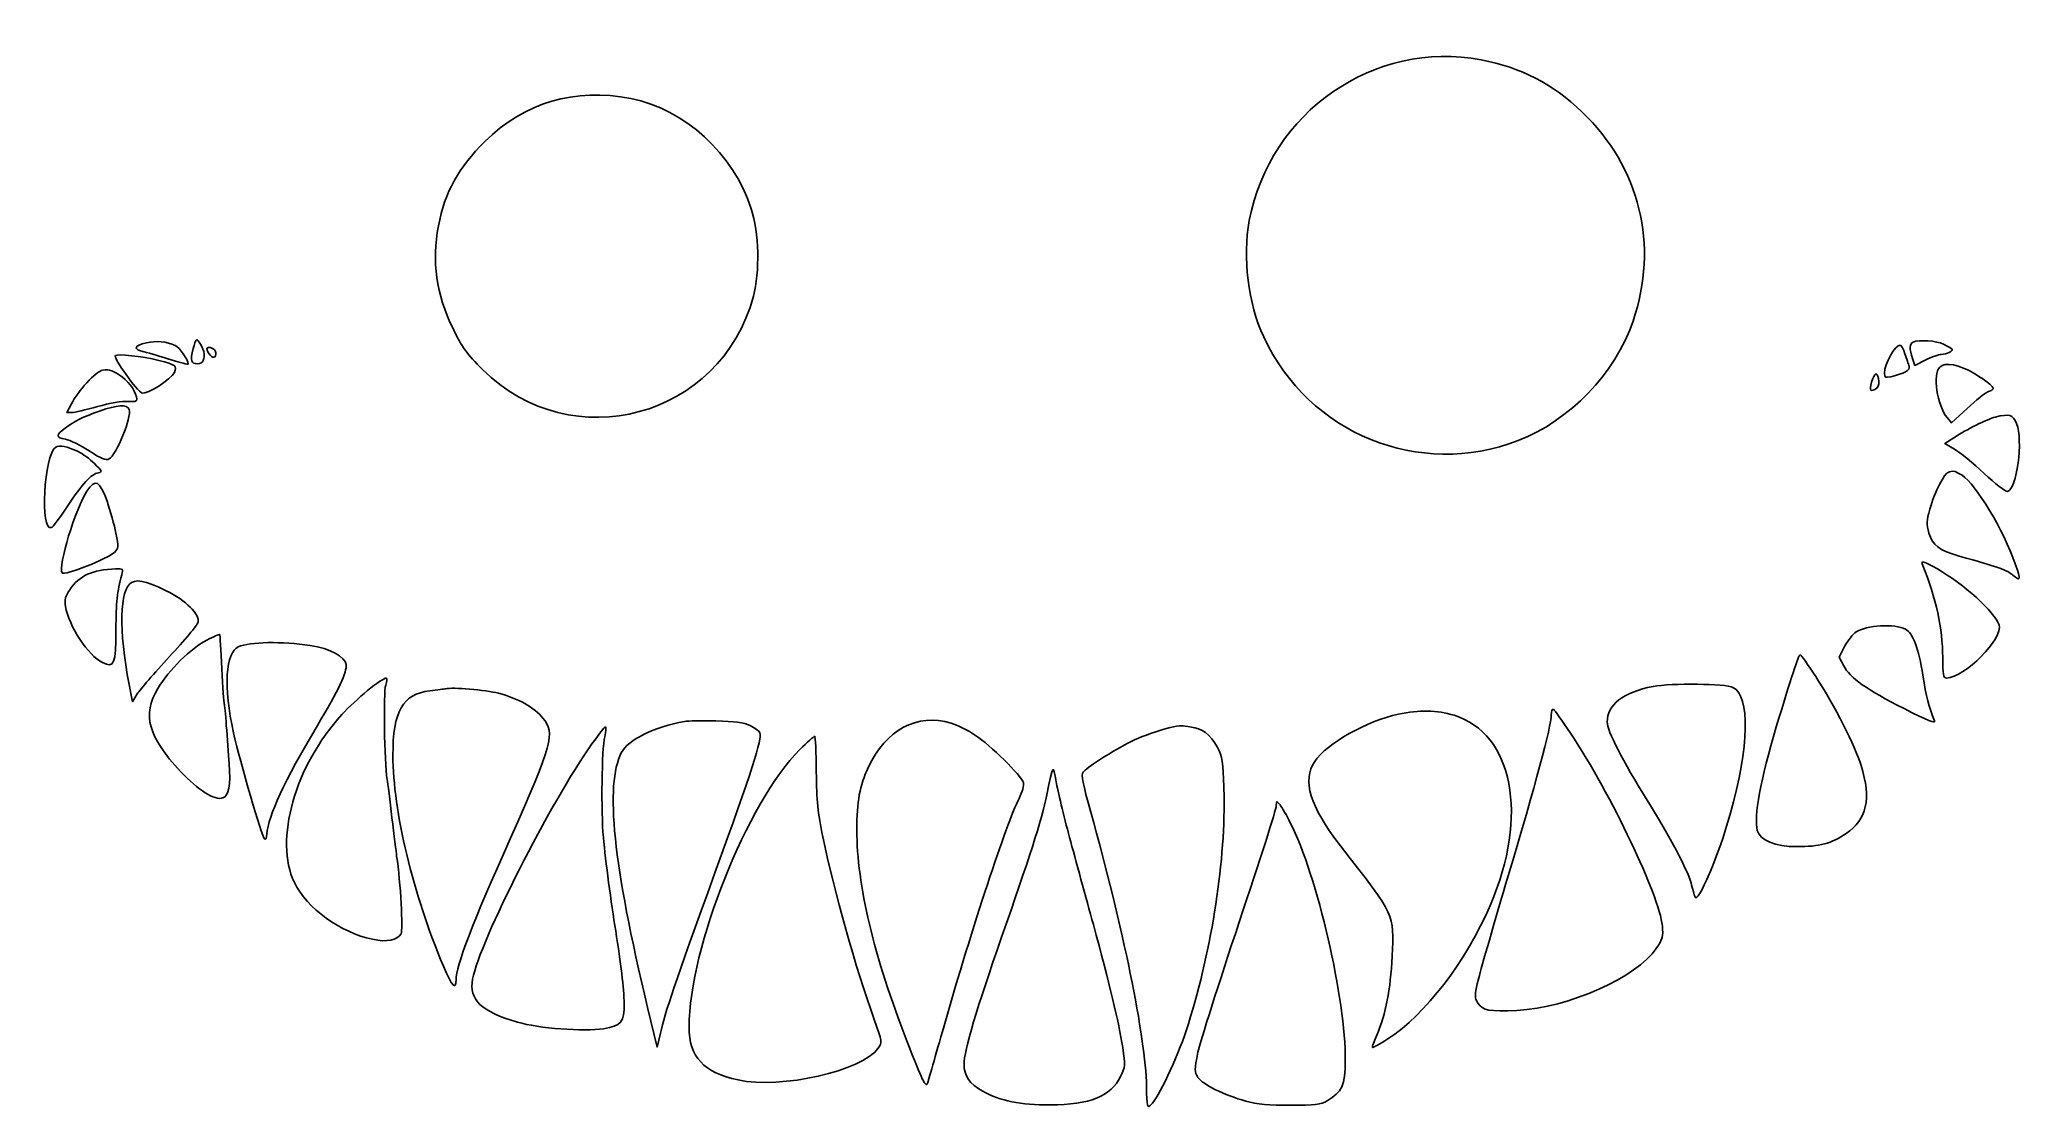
# Model space of a CAD drawing. Extents: x -47 to 254, y 57 to 219.
import ezdxf

# ---------------------------------------------------------------- set-up
doc = ezdxf.new("R2010")
doc.units = 0
doc.layers.add('Layer_1', color=7, linetype='CONTINUOUS')

msp = doc.modelspace()

# ---------------------------------------------------------------- linework, layer by layer
at = {"layer": 'Layer_1', "color": 7}
for points in [[(171.691904, 215.988196), (171.691904, 215.988196)], [(42.963293, 210.132085), (42.963293, 210.132085)], [(-26.04004, 172.73764), (-26.04004, 172.73764)], [(-21.700874, 171.820418), (-21.700874, 171.820418)], [(-19.972263, 171.890974), (-19.972263, 171.890974)], [(235.862182, 171.46764), (235.862182, 171.46764)], [(241.683015, 172.914029), (241.683015, 172.914029)], [(-28.474207, 170.444585), (-28.474207, 170.444585)], [(239.001904, 170.550418), (237.379126, 169.703751), (236.991071, 170.762085)], [(246.445515, 168.433751), (246.445515, 168.433751)], [(-34.012818, 167.939862), (-34.012818, 167.939862)], [(231.911071, 167.304862), (231.911071, 167.304862)], [(-41.703374, 162.542362), (-42.408929, 162.542362), (-41.738652, 163.882918)], [(-32.989763, 163.036251), (-32.989763, 163.036251)], [(245.281348, 163.177362), (242.917737, 160.99014), (242.24746, 161.801529)], [(252.760237, 160.884307), (252.760237, 160.884307)], [(-40.715596, 156.650974), (-40.715596, 156.650974)], [(243.376348, 157.003751), (241.894682, 157.850418), (243.270515, 158.732362)], [(244.505237, 153.05264), (244.505237, 153.05264)], [(-36.341152, 149.136807), (-36.341152, 149.136807)], [(240.765793, 138.870974), (240.765793, 138.870974)], [(-34.118652, 137.953751), (-34.118652, 137.953751)], [(-27.380596, 135.554862), (-27.380596, 135.554862)], [(235.932737, 129.734029), (235.932737, 129.734029)], [(-5.578929, 127.264585), (-5.578929, 127.264585)], [(226.584126, 124.195418), (225.878571, 125.500696), (226.725237, 127.123474)], [(-18.949207, 123.736807), (-18.949207, 123.736807)], [(5.851071, 121.232085), (5.851071, 121.232085)], [(209.827182, 120.914585), (209.827182, 120.914585)], [(222.350793, 122.57264), (222.350793, 122.57264)], [(-31.75504, 119.926807), (-32.460596, 118.727362), (-32.672263, 119.750418)], [(22.925515, 120.03264), (22.925515, 120.03264)], [(61.025515, 115.129029), (61.025515, 115.129029)], [(91.470237, 115.481807), (91.470237, 115.481807)], [(128.370793, 114.776251), (128.370793, 114.776251)], [(167.599682, 116.681251), (167.599682, 116.681251)], [(39.012182, 113.435696), (39.012182, 113.435696)], [(185.238571, 113.964862), (185.238571, 113.964862)], [(71.044404, 108.108751), (71.044404, 108.108751)], [(142.799404, 100.418196), (142.799404, 100.418196)], [(109.391348, 98.160418), (109.391348, 98.160418)], [(47.443571, 68.527085), (46.949682, 66.410418), (45.503293, 72.40764)]]:
    msp.add_lwpolyline(points, dxfattribs=at)
for points in [[(136.590515, 191.646529), (139.69496, 208.085974), (155.499404, 219.057362), (171.691904, 215.988196)], [(171.691904, 215.988196), (177.79496, 214.824029), (182.486904, 212.389862), (186.967182, 208.121251)], [(20.879404, 203.640974), (26.841348, 209.532362), (34.496626, 211.79014), (42.963293, 210.132085)], [(42.963293, 210.132085), (51.147737, 208.509307), (58.450237, 201.841807), (61.201904, 193.410418)], [(186.967182, 208.121251), (195.751348, 199.72514), (198.608848, 187.871807), (194.693015, 176.406529)], [(13.823848, 190.83514), (14.811626, 195.950418), (16.857737, 199.654585), (20.879404, 203.640974)], [(61.201904, 193.410418), (62.366071, 189.847362), (62.507182, 183.85014), (61.519404, 180.181251)], [(16.046348, 175.27764), (13.471071, 180.569307), (12.800793, 185.402362), (13.823848, 190.83514)], [(138.777737, 174.00764), (136.414126, 179.08764), (135.56746, 186.037362), (136.590515, 191.646529)], [(61.519404, 180.181251), (56.615793, 161.766251), (34.002737, 155.663196), (20.526626, 169.068751)], [(20.526626, 169.068751), (18.127737, 171.432362), (17.351626, 172.525974), (16.046348, 175.27764)], [(194.693015, 176.406529), (191.976626, 168.469029), (185.09746, 161.30764), (177.301071, 158.309029)], [(-31.014207, 165.505696), (-31.790318, 165.75264), (-35.388652, 170.83264), (-35.071152, 171.185418)], [(-35.071152, 171.185418), (-34.753652, 171.502918), (-31.049485, 171.079585), (-28.474207, 170.444585)], [(-30.731985, 171.749862), (-32.460596, 172.173196), (-32.319485, 172.667085), (-30.343929, 173.125696)], [(-26.604485, 170.550418), (-28.015596, 170.973751), (-29.885318, 171.538196), (-30.731985, 171.749862)], [(-30.343929, 173.125696), (-28.968096, 173.478474), (-27.31004, 173.302085), (-26.04004, 172.73764)], [(-26.04004, 172.73764), (-25.334485, 172.42014), (-24.064485, 170.585696), (-24.064485, 169.88014)], [(-22.618096, 169.950696), (-23.641152, 169.950696), (-23.782263, 170.409307), (-23.288374, 172.243751)], [(-23.288374, 172.243751), (-22.900318, 173.725418), (-22.794485, 173.795974), (-22.371152, 173.231529)], [(-21.700874, 171.820418), (-21.453929, 170.691529), (-21.806707, 169.950696), (-22.618096, 169.950696)], [(-22.371152, 173.231529), (-22.124207, 172.878751), (-21.841985, 172.243751), (-21.700874, 171.820418)], [(-21.242263, 172.173196), (-21.242263, 172.631807), (-20.148652, 172.42014), (-19.972263, 171.890974)], [(-20.748374, 171.255974), (-20.995318, 171.608751), (-21.242263, 171.996807), (-21.242263, 172.173196)], [(-19.972263, 171.890974), (-19.619485, 171.044307), (-20.183929, 170.550418), (-20.748374, 171.255974)], [(177.301071, 158.309029), (162.308015, 152.523474), (145.621626, 159.332085), (138.777737, 174.00764)], [(232.757737, 168.504307), (232.757737, 169.985974), (234.345237, 172.772918), (235.156626, 172.772918)], [(235.156626, 172.772918), (235.297737, 172.772918), (235.615237, 172.173196), (235.862182, 171.46764)], [(235.862182, 171.46764), (236.109126, 170.726807), (236.391348, 169.88014), (236.497182, 169.56264)], [(236.991071, 170.762085), (236.53246, 172.173196), (236.53246, 173.019862), (237.096904, 173.231529)], [(237.096904, 173.231529), (238.049404, 173.619585), (240.624682, 173.443196), (241.683015, 172.914029)], [(241.365515, 171.361807), (240.97746, 171.361807), (239.919126, 170.973751), (239.001904, 170.550418)], [(242.988293, 172.173196), (243.270515, 171.926251), (242.141626, 171.361807), (241.365515, 171.361807)], [(241.683015, 172.914029), (242.318015, 172.596529), (242.88246, 172.279029), (242.988293, 172.173196)], [(-41.738652, 163.882918), (-40.786152, 165.787918), (-37.963929, 168.821807), (-37.011429, 168.962918)], [(-37.011429, 168.962918), (-35.953096, 169.139307), (-35.388652, 168.92764), (-34.012818, 167.939862)], [(-26.145874, 168.645418), (-26.745596, 167.516529), (-30.238096, 165.258751), (-31.014207, 165.505696)], [(-28.474207, 170.444585), (-26.004763, 169.844862), (-25.651985, 169.56264), (-26.145874, 168.645418)], [(-24.064485, 169.88014), (-24.064485, 169.809585), (-25.228652, 170.091807), (-26.604485, 170.550418)], [(230.993848, 167.692918), (231.417182, 168.751251), (231.76996, 168.61014), (231.911071, 167.304862)], [(233.745515, 167.97514), (232.898848, 167.798751), (232.757737, 167.869307), (232.757737, 168.504307)], [(236.497182, 169.56264), (236.708848, 168.998196), (235.756348, 168.469029), (233.745515, 167.97514)], [(242.24746, 161.801529), (240.730515, 163.671251), (240.02496, 168.363196), (241.118571, 169.421529)], [(241.118571, 169.421529), (241.92996, 170.268196), (244.081904, 169.844862), (246.445515, 168.433751)], [(246.445515, 168.433751), (247.468571, 167.798751), (248.562182, 167.02264), (248.879682, 166.70514)], [(-34.012818, 167.939862), (-32.883929, 167.093196), (-31.825596, 165.470418), (-31.825596, 164.588474)], [(231.311348, 166.07014), (230.535237, 165.611529), (230.429404, 166.140696), (230.993848, 167.692918)], [(231.911071, 167.304862), (231.981626, 166.740418), (231.76996, 166.281807), (231.311348, 166.07014)], [(248.526904, 165.75264), (248.033015, 165.576251), (246.586626, 164.412085), (245.281348, 163.177362)], [(248.879682, 166.70514), (249.373571, 166.140696), (249.373571, 166.07014), (248.526904, 165.75264)], [(-42.655874, 160.178751), (-41.138929, 161.342918), (-40.186429, 161.801529), (-37.47004, 162.789307)], [(-37.78754, 163.459585), (-39.516152, 162.965696), (-41.28004, 162.542362), (-41.703374, 162.542362)], [(-33.201429, 164.235696), (-34.012818, 164.306251), (-35.917818, 163.988751), (-37.78754, 163.459585)], [(-37.47004, 162.789307), (-34.753652, 163.741807), (-33.307263, 163.812362), (-32.989763, 163.036251)], [(-32.989763, 163.036251), (-32.566429, 161.907362), (-34.894763, 156.121807), (-36.023652, 155.522085)], [(-31.825596, 164.588474), (-31.825596, 164.235696), (-32.213652, 164.16514), (-33.201429, 164.235696)], [(249.514682, 161.872085), (251.737182, 162.401251), (252.160515, 162.26014), (252.760237, 160.884307)], [(-42.620596, 158.520696), (-44.102263, 158.802918), (-44.13754, 159.120418), (-42.655874, 160.178751)], [(243.270515, 158.732362), (245.175515, 160.002362), (248.27996, 161.554585), (249.514682, 161.872085)], [(252.760237, 160.884307), (253.783293, 158.379585), (252.795515, 150.900696), (251.384404, 150.618474)], [(-44.77254, 145.11514), (-46.536429, 144.409585), (-45.901429, 156.157085), (-44.102263, 157.321251)], [(-44.102263, 157.321251), (-43.573096, 157.674029), (-42.373652, 157.427085), (-40.715596, 156.650974)], [(-39.022263, 156.756807), (-40.362818, 157.603474), (-41.985596, 158.379585), (-42.620596, 158.520696)], [(-40.715596, 156.650974), (-40.045318, 156.333474), (-38.951707, 155.522085), (-38.246152, 154.816529)], [(-36.023652, 155.522085), (-36.482263, 155.27514), (-37.223096, 155.557362), (-39.022263, 156.756807)], [(247.856626, 153.334862), (246.198571, 154.887085), (244.187737, 156.54514), (243.376348, 157.003751)], [(-37.646429, 153.440696), (-38.74004, 153.229029), (-40.115874, 151.747362), (-42.303096, 148.395974)], [(-38.246152, 154.816529), (-37.081985, 153.722918), (-37.011429, 153.581807), (-37.646429, 153.440696)], [(241.083293, 151.641529), (242.176904, 153.864029), (242.88246, 154.146251), (244.505237, 153.05264)], [(251.384404, 150.618474), (251.066904, 150.547918), (249.479404, 151.78264), (247.856626, 153.334862)], [(-43.149763, 138.271251), (-43.784763, 139.259029), (-41.103652, 148.043196), (-39.37504, 150.653751)], [(-39.37504, 150.653751), (-38.10504, 152.594029), (-37.47004, 152.276529), (-36.341152, 149.136807)], [(239.636904, 147.937362), (239.954404, 149.066251), (240.589404, 150.724307), (241.083293, 151.641529)], [(244.505237, 153.05264), (246.621904, 151.676807), (250.81996, 144.691807), (252.548571, 139.647085)], [(-42.303096, 148.395974), (-43.431985, 146.667362), (-44.560874, 145.185696), (-44.77254, 145.11514)], [(-36.341152, 149.136807), (-35.847263, 147.690418), (-35.212263, 145.467918), (-35.000596, 144.268474)], [(239.495793, 144.303751), (239.107737, 145.644307), (239.107737, 146.173474), (239.636904, 147.937362)], [(-35.000596, 144.268474), (-34.577263, 142.187085), (-34.61254, 141.975418), (-35.212263, 141.375696)], [(244.046626, 140.811251), (241.048015, 141.657918), (239.989682, 142.469307), (239.495793, 144.303751)], [(-35.212263, 141.375696), (-36.20004, 140.423196), (-42.86754, 137.777362), (-43.149763, 138.271251)], [(-41.985596, 135.695974), (-40.503929, 137.883196), (-38.563652, 138.76514), (-35.035874, 138.870974)], [(-35.035874, 138.870974), (-33.906985, 138.906251), (-33.871707, 138.870974), (-34.118652, 137.953751)], [(238.578571, 139.364862), (238.225793, 140.211529), (238.543293, 140.140974), (240.765793, 138.870974)], [(241.577182, 125.500696), (241.577182, 129.734029), (240.554126, 134.531807), (238.578571, 139.364862)], [(240.765793, 138.870974), (244.716904, 136.613196), (249.444126, 132.344585), (250.114404, 130.404307)], [(252.195793, 137.918474), (251.313848, 138.694585), (250.18496, 139.08264), (244.046626, 140.811251)], [(252.548571, 139.647085), (253.430515, 137.107085), (253.395237, 136.930696), (252.195793, 137.918474)], [(-42.620596, 133.155974), (-42.761707, 134.214307), (-42.655874, 134.743474), (-41.985596, 135.695974)], [(-34.118652, 137.953751), (-34.788929, 135.413751), (-34.965318, 133.826251), (-35.000596, 129.698751)], [(-32.672263, 119.750418), (-34.471429, 128.358196), (-34.577263, 134.778751), (-32.954485, 136.54264)], [(-32.954485, 136.54264), (-32.143096, 137.424585), (-30.590874, 137.142362), (-27.380596, 135.554862)], [(-27.380596, 135.554862), (-24.417263, 134.108474), (-22.23004, 131.956529), (-22.54754, 130.792362)], [(-37.046707, 124.689307), (-39.198652, 125.74764), (-42.126707, 130.227918), (-42.620596, 133.155974)], [(-35.000596, 129.698751), (-35.000596, 124.407085), (-35.24754, 123.807362), (-37.046707, 124.689307)], [(-22.54754, 130.792362), (-22.653374, 130.369029), (-24.628929, 128.005418), (-26.886707, 125.571251)], [(226.725237, 127.123474), (227.219126, 128.005418), (227.995237, 128.993196), (228.453848, 129.310696)], [(228.453848, 129.310696), (230.006071, 130.333751), (234.345237, 130.580696), (235.932737, 129.734029)], [(235.932737, 129.734029), (237.061626, 129.134307), (237.978848, 126.770696), (238.578571, 122.749029)], [(250.114404, 130.404307), (250.855237, 128.393474), (244.858015, 122.325696), (242.141626, 122.325696)], [(-28.650596, 120.738196), (-26.99254, 123.52514), (-23.570596, 126.911807), (-21.242263, 128.075974)], [(-21.242263, 128.075974), (-20.219207, 128.60514), (-19.337263, 128.993196), (-19.266707, 128.92264)], [(-19.266707, 128.92264), (-19.231429, 128.887362), (-19.090318, 126.559029), (-18.949207, 123.736807)], [(-17.185318, 114.035418), (-18.73754, 121.020418), (-18.42004, 126.206251), (-16.409207, 127.088196)], [(-16.409207, 127.088196), (-14.751152, 127.829029), (-9.812263, 127.899585), (-5.578929, 127.264585)], [(-5.578929, 127.264585), (-2.580318, 126.805974), (-0.287263, 125.571251), (-0.146152, 124.371807)], [(-26.886707, 125.571251), (-29.179763, 123.101807), (-31.331707, 120.561807), (-31.75504, 119.926807)], [(-18.949207, 123.736807), (-18.808096, 120.914585), (-18.666985, 118.550974), (-18.596429, 118.44514)], [(-0.146152, 124.371807), (-0.00504, 123.20764), (-1.204485, 120.632362), (-4.485318, 115.129029)], [(216.388848, 114.917362), (218.576071, 122.219862), (219.775515, 125.853474), (219.987182, 125.853474)], [(219.987182, 125.853474), (220.128293, 125.853474), (221.186626, 124.371807), (222.350793, 122.57264)], [(235.721071, 117.704307), (230.076626, 120.561807), (227.571904, 122.325696), (226.584126, 124.195418)], [(242.141626, 122.325696), (241.683015, 122.325696), (241.577182, 122.819585), (241.577182, 125.500696)], [(-25.193374, 108.179307), (-30.132263, 113.435696), (-31.049485, 116.716529), (-28.650596, 120.738196)], [(-0.781152, 116.787085), (1.335515, 119.115418), (5.251348, 122.325696), (5.956904, 122.325696)], [(5.851071, 121.232085), (5.498293, 120.173751), (5.639404, 109.625696), (6.062737, 106.979862)], [(5.956904, 122.325696), (6.098015, 122.325696), (6.062737, 121.831807), (5.851071, 121.232085)], [(6.944682, 110.578196), (6.909404, 117.280974), (8.426348, 119.926807), (12.518571, 120.385418)], [(12.518571, 120.385418), (13.64746, 120.526529), (14.741071, 120.66764), (14.91746, 120.702918)], [(14.91746, 120.702918), (15.86996, 120.949862), (21.020515, 120.526529), (22.925515, 120.03264)], [(190.777182, 115.658196), (190.777182, 118.304029), (193.176071, 120.173751), (197.726904, 121.055696)], [(197.726904, 121.055696), (200.478571, 121.584862), (208.733571, 121.479029), (209.827182, 120.914585)], [(209.827182, 120.914585), (212.473015, 119.503474), (212.296626, 112.059862), (209.403848, 101.688196)], [(222.350793, 122.57264), (225.208293, 118.12764), (228.312737, 112.059862), (229.22996, 109.096529)], [(238.578571, 122.749029), (239.037182, 119.538751), (239.460515, 117.951251), (240.34246, 115.834585)], [(-18.596429, 118.44514), (-18.561152, 118.339307), (-18.384763, 116.85764), (-18.278929, 115.093751)], [(22.925515, 120.03264), (25.818293, 119.291807), (28.393571, 117.845418), (29.663571, 116.257918)], [(159.168293, 116.85764), (162.308015, 117.527918), (164.989126, 117.49264), (167.599682, 116.681251)], [(182.310515, 116.716529), (182.310515, 117.316251), (182.451626, 117.704307), (182.628015, 117.598474)], [(182.628015, 117.598474), (182.804404, 117.49264), (183.968571, 115.834585), (185.238571, 113.964862)], [(240.34246, 115.834585), (240.554126, 115.375974), (239.319404, 115.869862), (235.721071, 117.704307)], [(-18.278929, 115.093751), (-18.137818, 113.36514), (-17.961429, 110.754585), (-17.855596, 109.378751)], [(-4.485318, 115.129029), (-9.53004, 106.627085), (-11.928929, 101.511807), (-12.140596, 98.689585)], [(-7.977818, 91.351807), (-11.082263, 97.737085), (-7.871985, 109.096529), (-0.781152, 116.787085)], [(29.663571, 116.257918), (31.533293, 113.894307), (31.180515, 112.518474), (24.689404, 97.984029)], [(37.071904, 112.342085), (38.09496, 113.753196), (39.012182, 114.917362), (39.118015, 114.917362)], [(39.118015, 114.917362), (39.259126, 114.917362), (39.188571, 114.247085), (39.012182, 113.435696)], [(41.516904, 111.001529), (42.504682, 112.941807), (46.561626, 114.95264), (51.077182, 115.764029)], [(51.077182, 115.764029), (51.571071, 115.834585), (53.723015, 115.869862), (55.839682, 115.834585)], [(55.839682, 115.834585), (58.661904, 115.764029), (60.073015, 115.58764), (61.025515, 115.129029)], [(61.025515, 115.129029), (61.731071, 114.776251), (62.401348, 114.282362), (62.507182, 114.035418)], [(78.911348, 108.779029), (81.59246, 114.529307), (86.284404, 117.034029), (91.470237, 115.481807)], [(91.470237, 115.481807), (92.38746, 115.199585), (94.045515, 114.388196), (95.139126, 113.647362)], [(118.210793, 112.447918), (120.680237, 113.788474), (125.442737, 115.305418), (126.571626, 115.093751)], [(126.571626, 115.093751), (126.853848, 115.058474), (127.665237, 114.917362), (128.370793, 114.776251)], [(128.370793, 114.776251), (129.85246, 114.529307), (131.228293, 113.188751), (132.07496, 111.213196)], [(146.503571, 109.696251), (148.338015, 112.41264), (154.370515, 115.834585), (159.168293, 116.85764)], [(167.599682, 116.681251), (176.52496, 113.929585), (178.923848, 101.441251), (173.103015, 87.96514)], [(175.784126, 92.339585), (179.911626, 106.097918), (182.310515, 115.058474), (182.310515, 116.716529)], [(196.84496, 103.804862), (193.140793, 109.731529), (190.777182, 114.352918), (190.777182, 115.658196)], [(213.496071, 99.254029), (212.966904, 101.30014), (214.025237, 106.979862), (216.388848, 114.917362)], [(-12.458096, 97.913474), (-12.916707, 98.336807), (-16.19754, 109.625696), (-17.185318, 114.035418)], [(19.009682, 76.711529), (20.103293, 82.461807), (30.757182, 103.452085), (37.071904, 112.342085)], [(39.012182, 113.435696), (38.553571, 111.601251), (38.447737, 102.076251), (38.800515, 98.160418)], [(51.782737, 69.444307), (51.782737, 81.438751), (60.566904, 103.487362), (68.539682, 111.495418)], [(62.507182, 114.035418), (62.85996, 113.082918), (61.307737, 108.28514), (55.698571, 92.833474)], [(68.539682, 111.495418), (69.668571, 112.589029), (70.656348, 113.506251), (70.79746, 113.506251)], [(70.79746, 113.506251), (70.903293, 113.506251), (71.009126, 111.072085), (71.044404, 108.108751)], [(95.139126, 113.647362), (97.361626, 112.200974), (102.053571, 107.544307), (102.406348, 106.485974)], [(111.43746, 108.073474), (112.001904, 108.779029), (115.176904, 110.82514), (118.210793, 112.447918)], [(132.07496, 111.213196), (132.533571, 110.119585), (132.70996, 108.567362), (132.780515, 104.334029)], [(185.238571, 113.964862), (191.44746, 104.580974), (198.644126, 89.446807), (199.138015, 84.754862)], [(-18.808096, 104.15764), (-20.042818, 103.769585), (-22.512263, 105.321807), (-25.193374, 108.179307)], [(-17.855596, 109.378751), (-17.573374, 106.097918), (-17.890874, 104.439862), (-18.808096, 104.15764)], [(14.59996, 78.687085), (9.978571, 89.55264), (6.944682, 102.25264), (6.944682, 110.578196)], [(45.503293, 72.40764), (40.282182, 94.174029), (39.04746, 106.097918), (41.516904, 111.001529)], [(77.182737, 99.289307), (77.182737, 103.663751), (77.606071, 105.992085), (78.911348, 108.779029)], [(105.934126, 104.651529), (106.921904, 109.378751), (106.886626, 109.308196), (107.345237, 106.627085)], [(150.384126, 96.925696), (145.762737, 102.922918), (144.563293, 106.838751), (146.503571, 109.696251)], [(229.22996, 109.096529), (230.782182, 103.981251), (230.111904, 100.912085), (226.972182, 98.795418)], [(6.062737, 106.979862), (6.168571, 106.415418), (6.486071, 103.769585), (6.803571, 101.159029)], [(71.044404, 108.108751), (71.079682, 103.769585), (71.256071, 101.899862), (72.032182, 98.266251)], [(102.406348, 106.485974), (102.512182, 106.06264), (102.265237, 105.11014), (101.736071, 104.087085)], [(107.345237, 106.627085), (107.592182, 105.286529), (108.509404, 101.476529), (109.391348, 98.160418)], [(112.601626, 102.005696), (111.402182, 106.239029), (111.11996, 107.720696), (111.43746, 108.073474)], [(101.736071, 104.087085), (99.795793, 100.206529), (94.680515, 84.719585), (90.376626, 69.620696)], [(99.090237, 83.061529), (103.18246, 94.667918), (105.158015, 100.841529), (105.934126, 104.651529)], [(132.780515, 104.334029), (132.921626, 93.785974), (130.734404, 80.274585), (127.030237, 68.879862)], [(135.073571, 85.319307), (138.142737, 94.562085), (140.682737, 102.499585), (140.682737, 102.958196)], [(140.682737, 102.958196), (140.718015, 103.804862), (140.718015, 103.804862), (141.247182, 103.099307)], [(141.247182, 103.099307), (141.564682, 102.711251), (142.270237, 101.511807), (142.799404, 100.418196)], [(203.477182, 91.281251), (202.948015, 93.256807), (200.33746, 98.230974), (196.84496, 103.804862)], [(6.803571, 101.159029), (7.121071, 98.548474), (7.438571, 95.937918), (7.509126, 95.338196)], [(84.802737, 67.221807), (79.722737, 80.239307), (77.182737, 90.999029), (77.182737, 99.289307)], [(121.033015, 60.519029), (120.927182, 67.715696), (117.399404, 84.966529), (112.601626, 102.005696)], [(142.799404, 100.418196), (146.856348, 92.480696), (151.266071, 73.395418), (151.12496, 64.399585)], [(209.403848, 101.688196), (207.710515, 95.620418), (204.46496, 87.96514), (204.076904, 89.164585)], [(219.528571, 96.784585), (216.177182, 96.784585), (213.884126, 97.737085), (213.496071, 99.254029)], [(-12.140596, 98.689585), (-12.175874, 98.12514), (-12.316985, 97.772362), (-12.458096, 97.913474)], [(24.689404, 97.984029), (19.009682, 85.248751), (16.50496, 78.687085), (16.50496, 76.640974)], [(38.800515, 98.160418), (39.153293, 94.63264), (39.964682, 88.212085), (40.670237, 84.049307)], [(72.032182, 98.266251), (73.760793, 89.940696), (76.971071, 78.545974), (79.828571, 70.573196)], [(109.391348, 98.160418), (110.273293, 94.879585), (111.896071, 88.952918), (112.989682, 85.001807)], [(158.215793, 80.168751), (158.498015, 86.765696), (158.850793, 86.024862), (150.384126, 96.925696)], [(226.972182, 98.795418), (224.714404, 97.243196), (222.915237, 96.784585), (219.528571, 96.784585)], [(7.509126, 95.338196), (8.108848, 91.387085), (8.496904, 84.119862), (8.179404, 83.590696)], [(3.875515, 82.744029), (-0.95754, 83.731807), (-6.072818, 87.435974), (-7.977818, 91.351807)], [(55.698571, 92.833474), (49.560237, 75.829585), (48.149126, 71.702085), (47.443571, 68.527085)], [(171.339126, 76.887918), (171.727182, 78.475418), (173.738015, 85.460418), (175.784126, 92.339585)], [(204.076904, 89.164585), (203.971071, 89.446807), (203.724126, 90.399307), (203.477182, 91.281251)], [(173.103015, 87.96514), (169.434126, 79.427918), (163.225237, 71.278751), (157.580793, 67.64514)], [(112.989682, 85.001807), (115.388571, 76.182362), (116.83496, 70.149862), (117.434682, 66.37514)], [(128.829404, 65.634307), (129.146904, 67.221807), (131.969126, 76.076529), (135.073571, 85.319307)], [(199.138015, 84.754862), (199.279126, 83.20264), (199.173293, 82.779307), (198.220793, 81.368196)], [(8.179404, 83.590696), (7.509126, 82.56764), (6.098015, 82.285418), (3.875515, 82.744029)], [(40.670237, 84.049307), (41.481626, 79.039862), (41.90496, 75.406251), (41.940237, 72.972085)], [(93.410515, 63.83514), (93.410515, 65.810696), (95.386071, 72.478196), (99.090237, 83.061529)], [(198.220793, 81.368196), (195.25746, 76.958474), (184.956348, 72.372362), (177.124682, 71.984307)], [(16.50496, 76.640974), (16.50496, 74.912362), (15.905237, 75.547362), (14.59996, 78.687085)], [(155.88746, 68.209585), (157.298571, 71.490418), (157.968848, 75.053474), (158.215793, 80.168751)], [(25.818293, 70.18514), (20.279682, 71.807918), (18.445237, 73.607085), (19.009682, 76.711529)], [(171.198015, 73.077918), (170.668848, 73.854029), (170.668848, 74.171529), (171.339126, 76.887918)], [(41.940237, 72.972085), (42.010793, 70.255696), (41.446348, 69.585418), (38.835793, 69.197362)], [(177.124682, 71.984307), (172.926626, 71.77264), (171.938848, 71.949029), (171.198015, 73.077918)], [(38.835793, 69.197362), (35.837182, 68.738751), (28.922737, 69.267918), (25.818293, 70.18514)], [(59.191071, 61.436251), (54.005237, 62.529862), (51.782737, 64.928751), (51.782737, 69.444307)], [(79.828571, 70.573196), (81.028015, 67.186529), (81.063293, 67.115974), (80.428293, 66.234029)], [(90.376626, 69.620696), (89.106626, 65.140418), (87.977737, 61.224585), (87.871904, 60.942362)], [(80.428293, 66.234029), (77.923571, 62.776807), (65.752737, 60.02514), (59.191071, 61.436251)], [(87.871904, 60.942362), (87.62496, 60.201529), (87.060515, 61.400974), (84.802737, 67.221807)], [(117.434682, 66.37514), (117.822737, 63.658751), (117.822737, 63.411807), (117.117182, 61.965418)], [(127.030237, 68.879862), (125.72496, 64.858196), (122.761626, 58.614029), (121.703293, 57.661529)], [(155.25246, 66.37514), (155.181904, 66.445696), (155.464126, 67.257085), (155.88746, 68.209585)], [(157.580793, 67.64514), (156.381348, 66.869029), (155.323015, 66.304585), (155.25246, 66.37514)], [(96.162182, 59.778196), (94.257182, 60.836529), (93.410515, 62.035974), (93.410515, 63.83514)], [(128.829404, 61.824307), (128.26496, 62.706251), (128.26496, 62.917918), (128.829404, 65.634307)], [(151.12496, 64.399585), (151.089682, 60.589585), (150.631071, 59.601807), (148.408571, 58.296529)], [(117.117182, 61.965418), (115.635515, 58.966807), (112.460515, 57.661529), (106.463293, 57.661529)], [(121.703293, 57.661529), (121.138848, 57.132362), (121.103571, 57.308751), (121.033015, 60.519029)], [(136.096626, 58.225974), (132.780515, 59.143196), (129.53496, 60.730696), (128.829404, 61.824307)], [(106.463293, 57.661529), (101.91246, 57.626251), (98.984404, 58.225974), (96.162182, 59.778196)], [(142.799404, 57.590974), (139.659682, 57.590974), (137.719404, 57.767362), (136.096626, 58.225974)], [(148.408571, 58.296529), (147.385515, 57.696807), (146.574126, 57.590974), (142.799404, 57.590974)]]:
    msp.add_open_spline(points, degree=3, dxfattribs=at)

doc.saveas('drawing.dxf')
